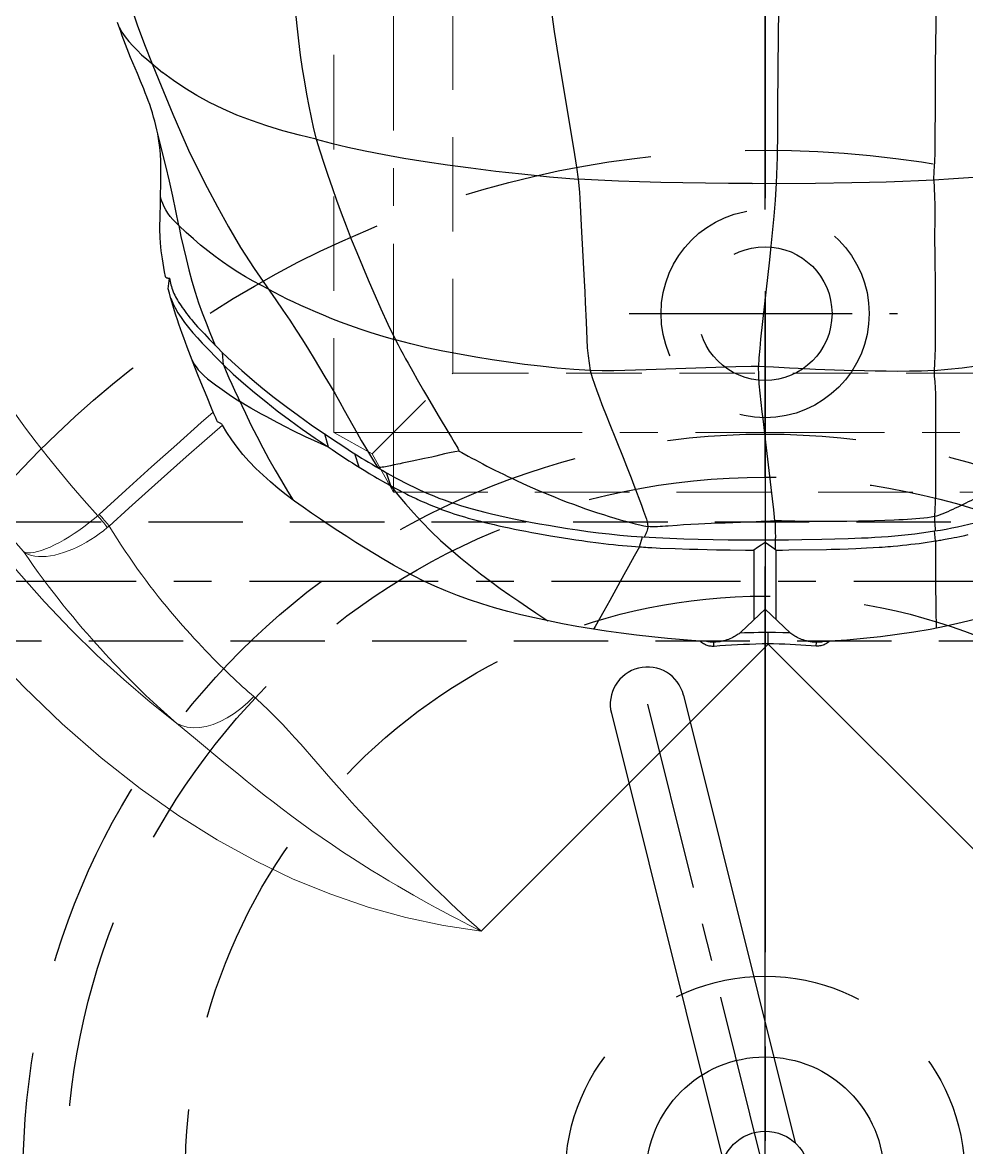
# Model space of a CAD drawing. Header units: inches. Extents: x 143011 to 144494, y -46023 to -44974.
# Drawn here: x 144105.7 to 144169.2, y -45274.5 to -45198.8 of the extents above; entities that cross this region are included whole.
import ezdxf

# ---------------------------------------------------------------- set-up
doc = ezdxf.new("R2010")
doc.units = ezdxf.units.IN
doc.header["$LTSCALE"] = 2
doc.header["$MEASUREMENT"] = 0
for name, pattern in [('ACAD_ISO08W100', [36, 24, -3, 6, -3]), ('CENTER', [50.8, 31.75, -6.35, 6.35, -6.35]), ('CENTER2', [1.125, 0.75, -0.125, 0.125, -0.125]), ('DASHED', [0.75, 0.5, -0.25]), ('HIDDEN', [9.525, 6.35, -3.175])]:
    doc.linetypes.add(name, pattern=pattern)
doc.layers.get('0').update_dxf_attribs({"linetype": 'CONTINUOUS'})
for name, color, linetype in [('CAV-COR', 1, 'CONTINUOUS'), ('CL', 1, 'ACAD_ISO08W100'), ('DEFAULT_1', 7, 'CENTER'), ('JIZUI', 7, 'CONTINUOUS'), ('Ru', 8, 'CONTINUOUS'), ('wr2', 41, 'DASHED')]:
    doc.layers.add(name, color=color, linetype=linetype)
doc.layers.add('WR', color=122, linetype='HIDDEN', lineweight=18)
doc.layers.add('枕位', color=75, linetype='CONTINUOUS', lineweight=15)

# ---------------------------------------------------------------- blocks, each defined once
blk = doc.blocks.new('20160719.171012')
at = {"linetype": 'HIDDEN'}
for centre, radius in [((0, -1.6), 69), ((0, 56.4), 7), ((0, 56.4), 4.5), ((0, -1.6), 49.9), ((0, -1.6), 47), ((0, -1.6), 39), ((0, -1.6), 13.435)]:
    blk.add_circle(centre, radius, dxfattribs=at)
at = {"layer": 'CL', "linetype": 'ACAD_ISO08W100'}
blk.add_line((0, -80.6), (0, 77.4), dxfattribs=at)
at = {"layer": 'JIZUI', "linetype": 'CENTER2', "ltscale": 10}
blk.add_line((-9.134, 56.4), (8.912, 56.4), dxfattribs=at)
at = {"layer": 'JIZUI'}
blk.add_circle((0, -1.6), 8, dxfattribs=at)
blk = doc.blocks.new('20160901.140739')
at = {"layer": 'wr2', "linetype": 'HIDDEN', "ltscale": 0.5}
for p, q in [((94.21, 6.559), (-39.79, 6.559)), ((90.21, -1.441), (-11.79, -1.441))]:
    blk.add_line(p, q, dxfattribs=at)
at = {"layer": 'wr2', "linetype": 'CENTER', "ltscale": 0.2}
blk.add_line((94.21, 2.559), (-45.79, 2.559), dxfattribs=at)
blk = doc.blocks.new('20160901.141157')
at = {"layer": 'WR', "linetype": 'HIDDEN', "ltscale": 0.5}
for p, q in [((0, 204), (-104, 204)), ((1.434, 201.434), (0, 204)), ((4, 200), (1.434, 201.434)), ((4, 200), (4, 15)), ((-4, 196), (-4, 15))]:
    blk.add_line(p, q, dxfattribs=at)
at = {"layer": 'WR', "linetype": 'HIDDEN', "ltscale": 0.4}
for p, q in [((0, 200), (0, 204)), ((1.434, 201.434), (-4, 196)), ((4, 200), (0, 200)), ((-4, 196), (-46, 196))]:
    blk.add_line(p, q, dxfattribs=at)
at = {"layer": 'WR', "linetype": 'CENTER', "ltscale": 0.2}
for q in [(-110, 200), (0, 0)]:
    blk.add_line((0, 200), q, dxfattribs=at)

msp = doc.modelspace()

# ---------------------------------------------------------------- linework, layer by layer
at = {"linetype": 'CENTER', "ltscale": 0.5}
msp.add_line((144155.661, -45026.419), (144155.661, -45526.419), dxfattribs=at)
at = {"layer": 'CAV-COR', "linetype": 'ByBlock'}
for p, q in [((144112.328, -45199.435), (144112.122, -45198.834)), ((144167.127, -45201.677), (144167.156, -45198.957)), ((144113.451, -45202.264), (144112.994, -45201.185)), ((144113.665, -45202.782), (144113.451, -45202.264)), ((144154.799, -45209.655), (144159.045, -45209.638)), ((144159.045, -45209.638), (144161.505, -45209.603)), ((144114.995, -45211.211), (144115.004, -45210.592)), ((144116.225, -45212.494), (144115.83, -45210.526)), ((144114.985, -45211.66), (144114.995, -45211.211)), ((144143.321, -45212.914), (144143.504, -45216.221)), ((144167.066, -45214.239), (144167.091, -45216.937)), ((144155.961, -45214.796), (144155.361, -45220.135)), ((144115.525, -45216.755), (144115.609, -45216.04)), ((144115.609, -45216.04), (144115.538, -45216.045)), ((144115.609, -45216.04), (144115.628, -45216.153)), ((144118.279, -45220.128), (144118.624, -45220.485)), ((144118.624, -45220.485), (144118.804, -45220.669)), ((144118.804, -45220.669), (144119.181, -45221.049)), ((144119.242, -45221.872), (144119.181, -45221.049)), ((144117.517, -45222.526), (144117.318, -45222.024)), ((144118.855, -45221.485), (144119.242, -45221.872)), ((144153.692, -45221.996), (144149.648, -45222.138)), ((144117.72, -45223.028), (144117.517, -45222.526)), ((144131.966, -45222.316), (144132.268, -45222.846)), ((144132.268, -45222.846), (144132.695, -45223.584)), ((144149.648, -45222.138), (144147.661, -45222.202)), ((144162.347, -45222.276), (144160.97, -45222.238)), ((144118.131, -45224.034), (144117.72, -45223.028)), ((144132.695, -45223.584), (144132.963, -45224.042)), ((144118.443, -45224.789), (144118.131, -45224.034)), ((144132.963, -45224.042), (144133.685, -45225.263)), ((144118.595, -45225.153), (144118.443, -45224.789)), ((144127.363, -45224.906), (144128.23, -45226.456)), ((144167.129, -45225.105), (144167.112, -45227.949)), ((144118.715, -45225.435), (144118.595, -45225.153)), ((144118.786, -45225.6), (144118.715, -45225.435)), ((144118.832, -45225.705), (144118.786, -45225.6)), ((144123.508, -45226.084), (144122.842, -45225.736)), ((144133.685, -45225.263), (144134.396, -45226.449)), ((144145.015, -45225.367), (144145.173, -45225.763)), ((144145.173, -45225.763), (144146.118, -45228.107)), ((144126.308, -45227.41), (144126.046, -45226.505)), ((144134.396, -45226.449), (144134.581, -45226.761)), ((144126.499, -45226.813), (144126.95, -45227.115)), ((144126.95, -45227.115), (144127.4, -45227.413)), ((144134.581, -45226.761), (144134.754, -45227.059)), ((144156.17, -45230.869), (144155.708, -45227.076)), ((144126.538, -45227.565), (144126.997, -45227.871)), ((144126.997, -45227.871), (144127.452, -45228.171)), ((144128.359, -45228.748), (144128.075, -45227.849)), ((144146.118, -45228.107), (144146.341, -45228.671)), ((144128.359, -45228.748), (144128.697, -45228.957)), ((144129.228, -45228.556), (144129.467, -45228.697)), ((144129.467, -45228.697), (144129.71, -45228.839)), ((144129.71, -45228.839), (144129.955, -45228.98)), ((144130.709, -45228.6), (144130.468, -45228.655)), ((144131.925, -45228.347), (144131.258, -45228.481)), ((144132.759, -45228.174), (144131.925, -45228.347)), ((144146.341, -45228.671), (144146.649, -45229.464)), ((144129.955, -45228.98), (144130.204, -45229.122)), ((144130.499, -45229.999), (144130.204, -45229.122)), ((144146.649, -45229.464), (144146.84, -45229.962)), ((144131.936, -45230.741), (144132.188, -45230.862)), ((144149.742, -45232.666), (144149.139, -45232.71)), ((144150.182, -45232.637), (144149.742, -45232.666)), ((144150.657, -45232.609), (144150.182, -45232.637)), ((144151.173, -45232.582), (144150.657, -45232.609)), ((144152.032, -45232.543), (144151.173, -45232.582)), ((144152.985, -45232.505), (144152.032, -45232.543)), ((144154.015, -45232.469), (144152.985, -45232.505)), ((144154.709, -45232.442), (144154.015, -45232.469)), ((144156.325, -45232.359), (144156.022, -45232.37)), ((144160.341, -45232.395), (144159.02, -45232.396)), ((144161.165, -45232.391), (144160.341, -45232.395)), ((144161.945, -45232.382), (144161.165, -45232.391)), ((144163.704, -45232.338), (144163.029, -45232.358)), ((144164.346, -45232.313), (144163.704, -45232.338)), ((144147.205, -45234.104), (144147.406, -45233.435)), ((144156.346, -45233.044), (144156.351, -45233.491)), ((144167.057, -45233.039), (144167.448, -45232.975)), ((144167.117, -45233.712), (144167.057, -45233.039)), ((144168.367, -45233.487), (144168.559, -45233.449)), ((144168.559, -45233.449), (144168.763, -45233.407)), ((144169.086, -45233.337), (144169.314, -45233.286)), ((144144.449, -45233.834), (144145.136, -45233.919)), ((144145.782, -45233.988), (144146.67, -45234.071)), ((144147.205, -45234.104), (144147.121, -45234.259)), ((144148.055, -45234.159), (144148.336, -45234.174)), ((144148.336, -45234.174), (144148.614, -45234.186)), ((144148.614, -45234.186), (144149.607, -45234.226)), ((144155.151, -45234.161), (144154.901, -45234.336)), ((144155.404, -45233.986), (144155.151, -45234.161)), ((144155.661, -45233.809), (144155.404, -45233.986)), ((144155.661, -45233.809), (144155.661, -45238.303)), ((144155.892, -45233.97), (144155.661, -45233.809)), ((144156.122, -45234.133), (144155.892, -45233.97)), ((144156.353, -45234.297), (144156.122, -45234.133)), ((144156.353, -45234.297), (144156.351, -45233.491)), ((144156.351, -45233.645), (144157.245, -45233.636)), ((144157.245, -45233.636), (144158.136, -45233.623)), ((144158.136, -45233.623), (144159.468, -45233.597)), ((144159.468, -45233.597), (144160.358, -45233.575)), ((144160.358, -45233.575), (144161.249, -45233.548)), ((144161.25, -45234.233), (144161.768, -45234.212)), ((144161.768, -45234.212), (144162.484, -45234.179)), ((144162.484, -45234.179), (144162.926, -45234.156)), ((144162.926, -45234.156), (144163.341, -45234.132)), ((144164.59, -45234.031), (144164.896, -45234)), ((144164.896, -45234), (144165.188, -45233.969)), ((144165.188, -45233.969), (144165.468, -45233.937)), ((144165.468, -45233.937), (144165.742, -45233.905)), ((144165.742, -45233.905), (144166.016, -45233.871)), ((144166.016, -45233.871), (144166.291, -45233.836)), ((144167.117, -45233.712), (144167.125, -45235.709)), ((144167.663, -45233.619), (144168.012, -45233.556)), ((144168.012, -45233.556), (144168.184, -45233.523)), ((144168.184, -45233.523), (144168.367, -45233.487)), ((144146.854, -45234.744), (144146.466, -45235.437)), ((144147.121, -45234.259), (144146.854, -45234.744)), ((144149.607, -45234.226), (144150.585, -45234.258)), ((144150.585, -45234.258), (144151.141, -45234.273)), ((144151.141, -45234.273), (144152.386, -45234.303)), ((144152.386, -45234.303), (144153.318, -45234.319)), ((144153.318, -45234.319), (144154.343, -45234.332)), ((144154.343, -45234.332), (144154.901, -45234.336)), ((144154.901, -45234.336), (144154.899, -45236.31)), ((144156.398, -45234.33), (144156.353, -45234.297)), ((144156.404, -45239.005), (144156.398, -45234.33)), ((144160.697, -45234.253), (144161.25, -45234.233)), ((144146.466, -45235.437), (144146.153, -45236.001)), ((144167.125, -45235.709), (144167.129, -45236.42)), ((144146.153, -45236.001), (144145.212, -45237.715)), ((144167.129, -45236.42), (144167.153, -45238.314)), ((144145.212, -45237.715), (144144.807, -45238.444)), ((144154.906, -45237.365), (144154.913, -45239.01)), ((144144.807, -45238.444), (144144.521, -45238.951)), ((144155.661, -45238.303), (144154.019, -45239.855)), ((144155.661, -45238.303), (144157.347, -45239.896)), ((144167.153, -45238.314), (144167.164, -45239.577)), ((144142.038, -45239.283), (144141.091, -45239.094)), ((144144.972, -45239.779), (144143.978, -45239.626)), ((144153.962, -45239.906), (144153.91, -45239.948)), ((144154.272, -45239.897), (144153.962, -45239.906)), ((144155.869, -45240.63), (144155.868, -45239.876)), ((144156.369, -45239.879), (144155.869, -45239.876)), ((144156.862, -45239.885), (144156.369, -45239.879)), ((144157.348, -45239.895), (144156.862, -45239.885)), ((144157.399, -45239.938), (144157.348, -45239.895)), ((144151.725, -45240.485), (144151.493, -45240.459)), ((144151.814, -45240.495), (144151.725, -45240.485)), ((144152.136, -45240.519), (144152.089, -45240.516)), ((144152.216, -45240.613), (144152.21, -45240.52)), ((144152.221, -45240.706), (144152.216, -45240.613)), ((144152.226, -45240.8), (144152.221, -45240.706)), ((144159.1, -45240.778), (144159.104, -45240.695)), ((144159.104, -45240.695), (144159.108, -45240.612)), ((144159.108, -45240.612), (144159.113, -45240.53))]:
    msp.add_line(p, q, dxfattribs=at)
for points in [[(144110.882, -45186.965), (144110.982, -45188.181), (144111.118, -45189.435), (144111.293, -45190.725), (144111.513, -45192.051), (144111.787, -45193.409), (144112.127, -45194.811), (144112.532, -45196.239), (144112.977, -45197.633), (144113.443, -45198.986), (144113.936, -45200.316), (144114.444, -45201.615)], [(144123.725, -45191.758), (144123.761, -45193.143), (144123.814, -45194.469), (144123.877, -45195.723), (144123.958, -45196.9), (144124.054, -45198.006), (144124.16, -45199.057), (144124.274, -45200.062), (144124.397, -45201.023), (144124.533, -45201.944), (144124.678, -45202.822), (144124.826, -45203.657), (144124.974, -45204.459), (144125.129, -45205.234), (144125.295, -45205.98), (144125.476, -45206.692)], [(144140.814, -45194.015), (144140.89, -45195.049), (144141.004, -45196.11), (144141.151, -45197.191), (144141.311, -45198.301), (144141.483, -45199.435), (144141.662, -45200.558), (144142.839, -45207.706)], [(144167.156, -45198.957), (144167.182, -45196.956), (144167.191, -45195.891), (144167.194, -45194.787)], [(144156.558, -45195.066), (144156.564, -45196.553), (144156.554, -45198.07), (144156.537, -45199.627), (144156.5, -45204.477)], [(144112.239, -45199.175), (144112.404, -45199.489), (144112.621, -45199.805), (144112.878, -45200.108), (144113.148, -45200.395), (144113.426, -45200.693), (144113.736, -45201.004), (144114.078, -45201.309), (144115.134, -45202.19)], [(144112.994, -45201.185), (144112.877, -45200.902), (144112.762, -45200.615), (144112.65, -45200.324), (144112.54, -45200.03), (144112.433, -45199.733), (144112.328, -45199.435)], [(144114.444, -45201.615), (144114.889, -45202.713), (144115.832, -45204.999)], [(144167.099, -45206.257), (144167.111, -45204.834), (144167.127, -45201.677)], [(144125.476, -45206.692), (144124.35, -45206.416), (144123.234, -45206.118), (144122.159, -45205.789), (144121.127, -45205.434), (144120.132, -45205.058), (144119.185, -45204.65), (144118.294, -45204.21), (144117.452, -45203.748), (144116.646, -45203.258), (144115.87, -45202.74), (144115.134, -45202.19)], [(144114.085, -45203.834), (144113.978, -45203.56), (144113.875, -45203.3), (144113.665, -45202.782)], [(144114.815, -45206.333), (144114.756, -45206.049), (144114.689, -45205.766), (144114.617, -45205.482), (144114.539, -45205.198), (144114.457, -45204.913), (144114.369, -45204.634), (144114.278, -45204.36), (144114.181, -45204.09), (144114.085, -45203.834)], [(144156.5, -45204.477), (144156.495, -45206.163), (144156.481, -45207.888), (144156.416, -45209.648)], [(144115.832, -45204.999), (144116.342, -45206.194), (144116.894, -45207.415), (144117.498, -45208.664), (144118.147, -45209.936), (144118.833, -45211.24), (144119.576, -45212.59), (144120.392, -45213.973), (144121.294, -45215.373), (144122.755, -45217.488)], [(144115.004, -45210.592), (144115.025, -45209.599), (144115.03, -45209.114), (144115.028, -45208.637), (144115.017, -45208.168), (144114.992, -45207.703), (144114.952, -45207.243), (144114.893, -45206.788), (144114.815, -45206.333)], [(144115.83, -45210.526), (144115.612, -45209.517), (144115.367, -45208.484), (144115.098, -45207.42), (144114.815, -45206.333)], [(144125.476, -45206.692), (144126.488, -45206.952), (144127.59, -45207.215), (144128.775, -45207.471), (144130.038, -45207.718), (144131.377, -45207.953), (144132.797, -45208.18), (144134.298, -45208.401), (144135.881, -45208.616), (144137.549, -45208.825), (144139.31, -45209.022), (144141.163, -45209.206), (144143.095, -45209.365)], [(144125.476, -45206.692), (144125.716, -45207.479), (144125.981, -45208.29), (144126.255, -45209.112), (144126.539, -45209.945), (144126.837, -45210.789), (144127.15, -45211.646), (144127.481, -45212.518), (144127.829, -45213.403), (144128.195, -45214.304), (144128.577, -45215.22), (144128.976, -45216.152), (144129.823, -45218.095)], [(144167.011, -45209.41), (144167.035, -45208.828), (144167.072, -45208.217), (144167.094, -45207.583), (144167.098, -45206.931), (144167.099, -45206.257)], [(144142.839, -45207.706), (144142.977, -45208.558), (144143.095, -45209.365)], [(144167.011, -45209.41), (144168.336, -45209.334), (144169.668, -45209.238), (144171.006, -45209.127), (144172.366, -45208.996), (144173.724, -45208.853), (144175.023, -45208.708), (144176.248, -45208.561), (144177.41, -45208.416), (144178.586, -45208.256)], [(144143.095, -45209.365), (144143.175, -45210.257), (144143.234, -45211.146), (144143.321, -45212.914)], [(144154.799, -45209.655), (144153.21, -45209.657), (144151.657, -45209.642), (144150.14, -45209.619), (144148.655, -45209.589), (144147.21, -45209.549), (144145.8, -45209.502), (144144.429, -45209.444), (144143.095, -45209.365)], [(144156.416, -45209.648), (144156.345, -45210.79), (144156.255, -45211.873)], [(144161.505, -45209.603), (144162.679, -45209.578), (144163.812, -45209.548), (144164.914, -45209.509), (144165.979, -45209.464), (144167.011, -45209.41)], [(144167.011, -45209.41), (144167.025, -45209.969), (144167.054, -45210.542), (144167.072, -45211.13), (144167.073, -45211.728), (144167.067, -45212.337), (144167.063, -45212.959), (144167.063, -45213.594), (144167.066, -45214.239)], [(144116.225, -45212.494), (144116.029, -45212.296), (144115.839, -45212.089), (144115.663, -45211.88), (144115.506, -45211.667), (144115.372, -45211.447), (144115.26, -45211.227), (144115.164, -45211.014), (144115.079, -45210.804), (144115.004, -45210.592)], [(144114.994, -45213.553), (144114.984, -45213.402), (144114.972, -45213.142), (144114.966, -45212.884), (144114.964, -45212.629), (144114.966, -45212.378), (144114.972, -45212.132), (144114.985, -45211.66)], [(144156.255, -45211.873), (144156.058, -45213.873), (144155.961, -45214.796)], [(144122.26, -45216.774), (144121.75, -45216.51), (144121.237, -45216.234), (144120.718, -45215.936), (144120.2, -45215.621), (144119.684, -45215.289), (144119.171, -45214.942), (144118.67, -45214.583), (144118.184, -45214.206), (144117.701, -45213.81), (144117.215, -45213.394), (144116.727, -45212.963), (144116.225, -45212.494)], [(144116.225, -45212.494), (144116.381, -45213.232), (144116.547, -45213.976), (144116.72, -45214.721), (144116.907, -45215.472), (144117.11, -45216.226), (144117.331, -45216.966), (144117.567, -45217.682), (144117.815, -45218.376), (144118.07, -45219.046), (144118.329, -45219.69), (144118.689, -45220.552)], [(144115.338, -45215.914), (144115.279, -45215.609), (144115.225, -45215.313), (144115.176, -45215.025), (144115.132, -45214.744), (144115.092, -45214.47), (144115.057, -45214.201), (144115.028, -45213.933), (144115.003, -45213.667), (144114.994, -45213.553)], [(144115.375, -45215.985), (144115.362, -45215.969), (144115.351, -45215.951), (144115.343, -45215.933), (144115.338, -45215.914)], [(144115.469, -45216.039), (144115.447, -45216.033), (144115.426, -45216.024), (144115.407, -45216.013), (144115.39, -45216), (144115.375, -45215.985)], [(144115.538, -45216.045), (144115.515, -45216.045), (144115.492, -45216.044), (144115.469, -45216.039)], [(144117.318, -45222.024), (144116.906, -45220.974), (144116.789, -45220.67), (144116.674, -45220.364), (144116.562, -45220.056), (144116.452, -45219.747), (144116.344, -45219.441), (144116.239, -45219.135), (144116.136, -45218.828), (144116.035, -45218.523), (144115.939, -45218.221), (144115.847, -45217.921), (144115.759, -45217.625), (144115.677, -45217.332), (144115.598, -45217.042), (144115.525, -45216.755)], [(144115.628, -45216.153), (144115.651, -45216.266), (144115.677, -45216.379), (144115.706, -45216.492), (144115.739, -45216.604), (144115.775, -45216.716), (144115.816, -45216.829), (144115.861, -45216.942)], [(144122.26, -45216.774), (144122.65, -45216.984), (144123.065, -45217.2), (144123.498, -45217.414), (144123.946, -45217.627), (144124.41, -45217.842), (144124.895, -45218.061), (144125.404, -45218.284), (144125.938, -45218.51), (144126.5, -45218.736), (144127.092, -45218.963), (144127.722, -45219.194), (144128.406, -45219.434), (144129.146, -45219.68), (144129.949, -45219.932), (144130.802, -45220.181)], [(144143.504, -45216.221), (144143.54, -45216.959), (144143.571, -45217.663)], [(144115.684, -45217.356), (144115.694, -45217.39), (144115.825, -45217.714), (144115.987, -45218.039), (144116.177, -45218.361), (144116.39, -45218.686), (144116.627, -45219.018), (144116.889, -45219.358), (144117.176, -45219.703), (144117.485, -45220.049), (144117.81, -45220.397), (144118.147, -45220.749), (144118.855, -45221.485)], [(144115.861, -45216.942), (144115.91, -45217.055), (144115.964, -45217.17)], [(144115.964, -45217.17), (144116.022, -45217.285), (144116.084, -45217.402), (144116.152, -45217.52), (144116.224, -45217.64), (144116.302, -45217.763), (144116.384, -45217.888), (144116.471, -45218.015), (144116.563, -45218.145), (144116.659, -45218.278), (144116.761, -45218.415), (144116.869, -45218.555), (144116.983, -45218.698), (144117.103, -45218.844), (144117.23, -45218.993), (144117.363, -45219.145), (144117.502, -45219.3), (144117.647, -45219.459), (144117.797, -45219.621), (144117.953, -45219.786), (144118.279, -45220.128)], [(144122.755, -45217.488), (144123.233, -45218.186), (144123.691, -45218.867), (144124.13, -45219.536), (144124.55, -45220.188), (144124.951, -45220.825), (144125.332, -45221.45)], [(144167.091, -45216.937), (144167.095, -45218.29), (144167.094, -45219.567)], [(144129.823, -45218.095), (144130.289, -45219.126), (144130.802, -45220.181)], [(144143.571, -45217.663), (144143.621, -45218.978), (144143.673, -45220.162)], [(144167.094, -45219.567), (144167.096, -45220.174), (144167.095, -45220.744), (144167.077, -45221.275), (144167.044, -45221.774), (144167.024, -45222.239)], [(144143.907, -45222.243), (144142.79, -45222.177), (144141.668, -45222.08), (144140.561, -45221.964), (144139.471, -45221.832), (144138.398, -45221.684), (144137.318, -45221.52), (144136.216, -45221.339), (144135.106, -45221.147), (144133.997, -45220.94), (144132.903, -45220.709), (144131.835, -45220.457), (144130.802, -45220.181)], [(144130.802, -45220.181), (144130.977, -45220.518), (144131.149, -45220.841), (144131.319, -45221.154), (144131.486, -45221.458), (144131.649, -45221.752), (144131.966, -45222.316)], [(144143.673, -45220.162), (144143.706, -45220.717), (144143.756, -45221.251), (144143.819, -45221.76), (144143.907, -45222.243)], [(144155.361, -45220.135), (144155.297, -45220.77), (144155.243, -45221.382), (144155.212, -45221.967)], [(144119.181, -45221.049), (144119.807, -45221.645), (144120.468, -45222.244), (144121.162, -45222.845), (144121.89, -45223.451), (144122.652, -45224.059), (144123.448, -45224.668), (144124.279, -45225.279), (144125.145, -45225.892), (144126.499, -45226.813)], [(144167.024, -45222.239), (144167.958, -45222.163), (144168.906, -45222.059), (144169.871, -45221.939), (144170.865, -45221.802), (144171.881, -45221.645), (144172.88, -45221.478), (144174.818, -45221.135)], [(144117.131, -45221.55), (144117.167, -45221.632), (144117.268, -45221.819), (144117.394, -45222.008), (144117.547, -45222.199), (144117.728, -45222.394), (144117.938, -45222.594), (144118.172, -45222.797), (144118.429, -45223.001), (144118.704, -45223.209), (144118.996, -45223.421), (144119.301, -45223.64), (144119.625, -45223.867), (144119.973, -45224.101), (144120.346, -45224.335)], [(144119.242, -45221.872), (144119.425, -45222.308), (144119.608, -45222.737), (144119.793, -45223.156), (144119.98, -45223.563)], [(144119.242, -45221.872), (144119.894, -45222.492), (144120.588, -45223.107), (144121.319, -45223.721), (144122.076, -45224.335), (144122.856, -45224.951), (144123.667, -45225.569), (144124.521, -45226.186), (144125.405, -45226.797), (144126.538, -45227.565)], [(144125.332, -45221.45), (144126.06, -45222.662), (144126.406, -45223.245), (144126.738, -45223.812), (144127.056, -45224.365), (144127.363, -45224.906)], [(144155.212, -45221.967), (144154.719, -45221.968), (144153.692, -45221.996)], [(144155.33, -45223.762), (144155.271, -45223.148), (144155.23, -45222.549), (144155.212, -45221.967)], [(144157.31, -45222.086), (144156.224, -45222.021), (144155.708, -45221.989), (144155.212, -45221.967)], [(144159.055, -45222.17), (144157.875, -45222.116), (144157.31, -45222.086)], [(144147.661, -45222.202), (144146.237, -45222.242), (144145.487, -45222.258), (144144.708, -45222.261), (144143.907, -45222.243)], [(144143.907, -45222.243), (144144.035, -45222.707), (144144.187, -45223.167), (144144.346, -45223.623), (144144.514, -45224.077), (144144.686, -45224.524), (144145.015, -45225.367)], [(144160.97, -45222.238), (144159.674, -45222.194), (144159.055, -45222.17)], [(144167.024, -45222.239), (144166.179, -45222.279), (144165.364, -45222.297), (144164.576, -45222.302), (144163.814, -45222.299), (144163.071, -45222.29), (144162.347, -45222.276)], [(144167.024, -45222.239), (144167.041, -45222.621), (144167.073, -45223.011), (144167.099, -45223.411), (144167.114, -45223.821)], [(144119.98, -45223.563), (144120.716, -45225.12), (144121.088, -45225.898), (144121.474, -45226.672), (144121.876, -45227.443), (144122.291, -45228.204), (144122.71, -45228.942), (144123.129, -45229.658), (144123.55, -45230.356), (144123.928, -45230.961)], [(144122.842, -45225.736), (144122.148, -45225.367), (144121.791, -45225.175), (144121.43, -45224.976), (144121.068, -45224.77), (144120.707, -45224.556), (144120.346, -45224.335)], [(144155.708, -45227.076), (144155.543, -45225.684), (144155.469, -45225.026), (144155.33, -45223.762)], [(144167.114, -45223.821), (144167.127, -45224.669), (144167.129, -45225.105)], [(144119.163, -45225.92), (144119.143, -45225.89), (144119.118, -45225.862), (144119.09, -45225.835), (144119.056, -45225.809), (144119.019, -45225.786), (144118.978, -45225.763), (144118.933, -45225.742), (144118.884, -45225.723), (144118.832, -45225.705)], [(144124.024, -45231.033), (144123.465, -45230.614), (144122.925, -45230.185), (144122.402, -45229.745), (144121.897, -45229.296), (144121.418, -45228.837), (144120.968, -45228.368), (144120.545, -45227.89), (144120.152, -45227.406), (144119.792, -45226.917), (144119.462, -45226.421), (144119.163, -45225.92)], [(144126.308, -45227.41), (144125.114, -45226.866), (144124.8, -45226.721), (144124.481, -45226.57), (144124.159, -45226.413), (144123.834, -45226.251), (144123.508, -45226.084)], [(144128.23, -45226.456), (144128.506, -45226.944), (144128.781, -45227.418), (144129.054, -45227.878), (144129.325, -45228.321), (144129.599, -45228.746)], [(144134.754, -45227.059), (144134.991, -45227.474), (144135.053, -45227.583), (144135.097, -45227.661)], [(144127.4, -45227.413), (144127.625, -45227.56), (144127.85, -45227.705), (144128.075, -45227.849)], [(144128.075, -45227.849), (144128.3, -45227.99), (144128.527, -45228.132), (144128.758, -45228.273)], [(144134.107, -45227.857), (144133.52, -45228.001), (144133.252, -45228.065), (144132.999, -45228.123), (144132.759, -45228.174)], [(144135.097, -45227.661), (144134.794, -45227.714), (144134.434, -45227.781), (144134.107, -45227.857)], [(144135.097, -45227.661), (144135.263, -45227.757), (144135.694, -45227.999)], [(144135.694, -45227.999), (144135.934, -45228.131), (144136.178, -45228.263), (144136.429, -45228.397), (144136.688, -45228.533), (144136.953, -45228.67), (144137.223, -45228.807), (144137.497, -45228.945), (144137.777, -45229.085), (144138.065, -45229.227), (144138.363, -45229.371), (144138.67, -45229.517), (144138.989, -45229.667), (144139.32, -45229.819), (144139.663, -45229.974), (144140.017, -45230.132), (144140.385, -45230.292), (144140.765, -45230.454), (144141.153, -45230.615), (144141.549, -45230.776), (144141.953, -45230.936), (144142.359, -45231.092), (144142.769, -45231.246), (144143.182, -45231.395), (144143.591, -45231.539), (144143.998, -45231.678), (144144.4, -45231.812), (144144.794, -45231.939), (144145.179, -45232.062), (144145.556, -45232.179), (144145.92, -45232.288), (144146.273, -45232.389), (144146.613, -45232.48), (144146.934, -45232.563), (144147.234, -45232.636), (144147.513, -45232.695), (144147.771, -45232.738)], [(144167.112, -45227.949), (144167.112, -45228.473), (144167.12, -45229.539)], [(144127.452, -45228.171), (144127.679, -45228.318), (144127.906, -45228.464), (144128.133, -45228.607), (144128.359, -45228.748)], [(144128.758, -45228.273), (144128.991, -45228.414), (144129.228, -45228.556)], [(144129.599, -45228.746), (144129.521, -45228.728), (144129.519, -45228.727)], [(144130.468, -45228.655), (144130.354, -45228.68), (144130.241, -45228.702), (144130.132, -45228.721), (144130.024, -45228.737), (144129.92, -45228.751), (144129.816, -45228.76), (144129.711, -45228.761), (144129.599, -45228.746)], [(144131.258, -45228.481), (144131.11, -45228.512), (144130.97, -45228.543), (144130.709, -45228.6)], [(144128.697, -45228.957), (144128.87, -45229.061), (144129.045, -45229.167), (144129.403, -45229.378)], [(144129.403, -45229.378), (144129.583, -45229.483), (144130.135, -45229.798)], [(144130.204, -45229.122), (144130.501, -45229.289), (144130.803, -45229.455), (144131.109, -45229.618), (144131.419, -45229.78), (144131.733, -45229.94), (144132.051, -45230.096), (144132.374, -45230.249), (144132.702, -45230.4), (144133.036, -45230.545), (144133.375, -45230.686), (144133.719, -45230.822), (144134.07, -45230.953), (144134.429, -45231.078), (144134.795, -45231.199), (144135.173, -45231.317), (144135.562, -45231.433), (144135.964, -45231.547), (144136.383, -45231.659), (144136.819, -45231.771), (144137.272, -45231.882), (144137.747, -45231.993), (144138.247, -45232.104), (144138.77, -45232.216), (144139.316, -45232.327), (144139.886, -45232.439), (144140.48, -45232.55), (144141.094, -45232.658), (144141.727, -45232.765), (144142.381, -45232.87), (144143.052, -45232.97), (144143.741, -45233.066), (144144.447, -45233.157), (144145.167, -45233.24), (144145.9, -45233.313), (144146.646, -45233.378), (144147.406, -45233.435)], [(144167.12, -45229.539), (144167.122, -45230.079), (144167.117, -45230.603), (144167.099, -45231.109), (144167.069, -45231.601), (144167.052, -45232.075)], [(144130.135, -45229.798), (144130.318, -45229.901), (144130.499, -45229.999)], [(144130.499, -45229.999), (144130.973, -45230.604), (144131.481, -45231.213), (144132.022, -45231.826), (144132.599, -45232.444), (144133.208, -45233.064), (144133.842, -45233.673), (144134.5, -45234.268), (144135.178, -45234.846), (144135.856, -45235.395), (144136.53, -45235.919), (144137.201, -45236.423), (144137.854, -45236.9), (144138.484, -45237.347), (144139.091, -45237.769), (144139.674, -45238.166), (144140.233, -45238.541), (144141.059, -45239.087)], [(144130.499, -45229.999), (144130.618, -45230.066), (144130.735, -45230.129)], [(144130.735, -45230.129), (144131.088, -45230.316), (144131.208, -45230.379), (144131.327, -45230.44), (144131.569, -45230.562)], [(144146.84, -45229.962), (144147.346, -45231.303), (144147.42, -45231.503), (144147.49, -45231.697)], [(144141.091, -45239.094), (144140.159, -45238.893), (144139.246, -45238.678), (144138.351, -45238.449), (144137.473, -45238.207), (144136.619, -45237.949), (144135.79, -45237.674), (144134.983, -45237.383), (144134.202, -45237.077), (144133.448, -45236.753), (144132.719, -45236.414), (144132.013, -45236.064), (144131.329, -45235.704), (144130.668, -45235.334), (144130.02, -45234.959), (144129.384, -45234.578), (144128.762, -45234.193), (144128.148, -45233.805), (144127.54, -45233.418), (144126.939, -45233.029), (144126.344, -45232.638), (144125.752, -45232.244), (144125.167, -45231.848), (144124.591, -45231.445), (144124.024, -45231.033)], [(144131.569, -45230.562), (144131.69, -45230.622), (144131.936, -45230.741)], [(144132.188, -45230.862), (144132.319, -45230.924), (144132.453, -45230.986), (144132.59, -45231.048), (144132.733, -45231.112), (144132.881, -45231.177), (144133.033, -45231.242), (144133.193, -45231.309), (144133.359, -45231.377), (144133.532, -45231.446), (144133.712, -45231.516), (144133.901, -45231.587), (144134.097, -45231.658), (144134.301, -45231.73), (144134.513, -45231.803), (144134.734, -45231.876), (144134.963, -45231.949), (144135.2, -45232.022), (144135.446, -45232.094), (144135.701, -45232.167), (144135.965, -45232.24), (144136.238, -45232.313), (144136.521, -45232.386), (144136.815, -45232.46), (144137.119, -45232.534), (144137.434, -45232.609), (144137.761, -45232.685), (144138.099, -45232.76), (144138.448, -45232.836), (144138.807, -45232.912), (144139.177, -45232.986), (144139.562, -45233.062), (144139.965, -45233.138), (144140.383, -45233.214), (144141.238, -45233.364)], [(144156.325, -45232.359), (144156.258, -45231.618), (144156.17, -45230.869)], [(144170.256, -45230.594), (144169.807, -45230.835), (144169.649, -45230.919), (144169.487, -45231.003), (144169.321, -45231.089), (144169.151, -45231.176), (144168.978, -45231.263), (144168.802, -45231.348), (144168.625, -45231.433), (144168.45, -45231.515), (144168.276, -45231.594), (144168.106, -45231.672), (144167.941, -45231.745), (144167.78, -45231.814), (144167.622, -45231.879), (144167.471, -45231.94), (144167.325, -45231.995), (144167.185, -45232.04), (144167.052, -45232.075)], [(144167.448, -45232.975), (144167.838, -45232.907), (144168.225, -45232.834), (144168.61, -45232.757), (144168.992, -45232.676), (144169.372, -45232.591), (144169.75, -45232.503), (144170.125, -45232.412), (144170.497, -45232.318), (144170.867, -45232.221), (144171.233, -45232.122), (144171.597, -45232.019), (144171.957, -45231.914), (144172.315, -45231.807), (144172.67, -45231.697), (144173.023, -45231.586), (144173.373, -45231.472), (144173.722, -45231.357), (144174.07, -45231.241), (144174.416, -45231.123), (144174.761, -45231.003), (144175.105, -45230.883), (144175.448, -45230.76)], [(144147.49, -45231.697), (144147.62, -45232.067), (144147.679, -45232.244), (144147.728, -45232.415), (144147.76, -45232.58), (144147.771, -45232.738)], [(144149.139, -45232.71), (144148.953, -45232.723), (144148.771, -45232.734), (144148.594, -45232.743), (144148.423, -45232.75), (144148.255, -45232.756), (144148.089, -45232.758), (144147.928, -45232.753), (144147.771, -45232.738)], [(144156.022, -45232.37), (144155.389, -45232.409), (144155.054, -45232.426), (144154.709, -45232.442)], [(144156.325, -45232.359), (144156.335, -45232.589), (144156.342, -45232.817), (144156.346, -45233.044)], [(144159.02, -45232.396), (144158.111, -45232.391), (144157.657, -45232.385), (144157.21, -45232.375), (144156.766, -45232.363), (144156.325, -45232.359)], [(144163.029, -45232.358), (144162.317, -45232.375), (144161.945, -45232.382)], [(144167.052, -45232.075), (144166.82, -45232.119), (144166.58, -45232.153), (144166.331, -45232.18), (144166.074, -45232.206), (144165.808, -45232.229), (144165.533, -45232.25), (144165.248, -45232.269), (144164.955, -45232.285), (144164.654, -45232.3), (144164.346, -45232.313)], [(144167.052, -45232.075), (144167.055, -45232.254), (144167.062, -45232.43), (144167.071, -45232.603)], [(144167.071, -45232.603), (144167.091, -45232.943), (144167.095, -45233.033)], [(144141.238, -45233.364), (144141.676, -45233.437), (144142.106, -45233.507), (144142.525, -45233.571), (144142.935, -45233.632), (144143.334, -45233.689), (144143.718, -45233.74), (144144.449, -45233.834)], [(144147.406, -45233.435), (144148.314, -45233.482), (144149.244, -45233.524), (144150.195, -45233.559), (144151.168, -45233.589), (144152.163, -45233.611), (144153.178, -45233.629), (144154.215, -45233.64), (144155.272, -45233.645), (144156.351, -45233.645)], [(144147.771, -45232.738), (144147.766, -45232.82), (144147.752, -45232.903), (144147.73, -45232.987), (144147.703, -45233.071), (144147.669, -45233.157), (144147.632, -45233.243), (144147.592, -45233.33), (144147.551, -45233.419), (144147.541, -45233.442)], [(144161.249, -45233.548), (144161.697, -45233.531), (144162.145, -45233.511), (144162.595, -45233.49), (144163.045, -45233.464), (144163.495, -45233.435), (144163.945, -45233.403), (144164.395, -45233.365), (144164.843, -45233.322), (144165.29, -45233.275), (144165.736, -45233.223), (144166.178, -45233.166), (144166.619, -45233.105), (144167.057, -45233.039)], [(144168.763, -45233.407), (144168.868, -45233.384), (144169.086, -45233.337)], [(144145.136, -45233.919), (144145.464, -45233.956), (144145.782, -45233.988)], [(144146.67, -45234.071), (144146.943, -45234.091), (144147.205, -45234.104)], [(144147.205, -45234.104), (144147.346, -45234.117), (144147.487, -45234.126), (144147.63, -45234.134), (144147.772, -45234.141), (144148.055, -45234.159)], [(144163.341, -45234.132), (144163.538, -45234.119), (144163.729, -45234.105), (144163.914, -45234.091), (144164.092, -45234.076), (144164.264, -45234.062), (144164.59, -45234.031)], [(144166.291, -45233.836), (144166.429, -45233.816), (144166.567, -45233.795)], [(144166.567, -45233.795), (144166.843, -45233.757), (144166.98, -45233.736), (144167.117, -45233.712)], [(144167.117, -45233.712), (144167.208, -45233.699), (144167.299, -45233.684), (144167.39, -45233.667), (144167.481, -45233.651), (144167.573, -45233.635), (144167.663, -45233.619)], [(144156.398, -45234.33), (144156.839, -45234.323), (144157.264, -45234.318), (144159.796, -45234.277)], [(144159.796, -45234.277), (144160.108, -45234.27), (144160.697, -45234.253)], [(144154.899, -45236.31), (144154.902, -45236.834), (144154.906, -45237.365)], [(144173.937, -45237.787), (144172.97, -45238.096), (144171.984, -45238.395), (144170.979, -45238.684), (144169.955, -45238.954), (144168.909, -45239.207), (144167.843, -45239.443)], [(144143.978, -45239.626), (144143, -45239.461), (144142.038, -45239.283)], [(144144.521, -45238.951), (144144.23, -45239.463), (144144.12, -45239.648)], [(144167.843, -45239.443), (144166.761, -45239.657), (144165.661, -45239.846), (144164.544, -45240.013), (144163.419, -45240.158), (144162.288, -45240.281), (144161.148, -45240.382), (144159.999, -45240.461)], [(144151.279, -45240.441), (144150.185, -45240.363), (144149.108, -45240.272), (144148.048, -45240.168), (144147.006, -45240.051), (144145.981, -45239.921), (144144.972, -45239.779)], [(144153.647, -45240.122), (144153.568, -45240.166), (144153.483, -45240.209), (144153.394, -45240.251), (144153.299, -45240.292), (144153.2, -45240.331), (144153.096, -45240.369), (144152.986, -45240.403), (144152.871, -45240.435), (144152.751, -45240.463), (144152.625, -45240.486), (144152.492, -45240.504), (144152.354, -45240.516), (144152.21, -45240.52)], [(144153.91, -45239.948), (144153.853, -45239.991), (144153.79, -45240.034), (144153.721, -45240.078), (144153.647, -45240.122)], [(144153.962, -45239.906), (144153.972, -45239.898), (144153.981, -45239.889), (144153.991, -45239.881), (144154, -45239.873), (144154.01, -45239.864), (144154.019, -45239.855)], [(144155.869, -45239.876), (144155.544, -45239.878), (144155.221, -45239.88), (144154.902, -45239.884), (144154.586, -45239.89), (144154.272, -45239.897)], [(144157.348, -45239.895), (144157.34, -45239.889), (144157.333, -45239.882), (144157.325, -45239.875), (144157.318, -45239.869), (144157.311, -45239.862)], [(144157.662, -45240.116), (144157.588, -45240.071), (144157.52, -45240.026), (144157.457, -45239.981), (144157.399, -45239.938)], [(144159.113, -45240.53), (144158.969, -45240.524), (144158.83, -45240.512), (144158.697, -45240.493), (144158.569, -45240.469), (144158.447, -45240.439), (144158.33, -45240.406), (144158.218, -45240.37), (144158.112, -45240.331), (144158.012, -45240.29), (144157.917, -45240.248), (144157.827, -45240.205), (144157.742, -45240.16), (144157.662, -45240.116)], [(144152.226, -45240.8), (144152.163, -45240.803), (144152.099, -45240.802), (144152.035, -45240.798), (144151.97, -45240.79), (144151.905, -45240.779), (144151.84, -45240.764), (144151.774, -45240.744), (144151.709, -45240.721), (144151.644, -45240.693), (144151.58, -45240.661), (144151.517, -45240.625), (144151.455, -45240.585), (144151.395, -45240.541), (144151.336, -45240.493), (144151.279, -45240.441)], [(144151.493, -45240.459), (144151.442, -45240.454), (144151.39, -45240.449), (144151.335, -45240.445), (144151.279, -45240.441)], [(144152.089, -45240.516), (144152.043, -45240.514), (144151.996, -45240.511), (144151.95, -45240.507), (144151.904, -45240.503), (144151.859, -45240.499), (144151.814, -45240.495)], [(144152.21, -45240.52), (144152.198, -45240.52), (144152.185, -45240.52), (144152.173, -45240.52), (144152.161, -45240.52), (144152.149, -45240.519), (144152.136, -45240.519)], [(144155.893, -45240.629), (144155.458, -45240.64), (144155.03, -45240.652), (144154.61, -45240.667), (144154.198, -45240.685), (144153.795, -45240.704), (144153.396, -45240.726), (144153.001, -45240.749), (144152.611, -45240.773), (144152.226, -45240.8)], [(144159.1, -45240.778), (144158.757, -45240.755), (144158.41, -45240.733), (144158.058, -45240.713), (144157.704, -45240.695), (144157.346, -45240.678), (144156.982, -45240.663), (144156.609, -45240.65), (144156.229, -45240.638), (144155.842, -45240.629)], [(144159.999, -45240.461), (144159.929, -45240.519), (144159.857, -45240.571), (144159.784, -45240.617), (144159.71, -45240.657), (144159.633, -45240.692), (144159.556, -45240.721), (144159.48, -45240.743), (144159.403, -45240.761), (144159.326, -45240.773), (144159.25, -45240.78), (144159.175, -45240.782), (144159.1, -45240.778)], [(144159.196, -45240.528), (144159.182, -45240.529), (144159.169, -45240.529), (144159.155, -45240.53), (144159.141, -45240.53), (144159.127, -45240.53), (144159.113, -45240.53)], [(144159.766, -45240.481), (144159.553, -45240.502), (144159.501, -45240.507), (144159.45, -45240.512), (144159.399, -45240.516), (144159.349, -45240.52), (144159.298, -45240.523), (144159.247, -45240.526), (144159.196, -45240.528)], [(144159.999, -45240.461), (144159.939, -45240.466), (144159.88, -45240.47), (144159.822, -45240.475), (144159.766, -45240.481)]]:
    msp.add_lwpolyline(points, dxfattribs=at)
at = {"layer": 'DEFAULT_1', "color": 2, "linetype": 'CENTER', "ltscale": 0.5}
msp.add_line((144155.661, -45115.398), (144155.661, -45246.267), dxfattribs=at)
at = {"layer": 'Ru', "linetype": 'CENTER', "ltscale": 0.2}
msp.add_line((144147.75, -45244.689), (144163.572, -45308.149), dxfattribs=at)
at = {"layer": 'Ru', "linetype": 'Continuous', "ltscale": 0.5}
for p, q in [((144150.176, -45244.084), (144157.686, -45274.205)), ((144145.324, -45245.294), (144152.834, -45275.415))]:
    msp.add_line(p, q, dxfattribs=at)
msp.add_circle((144155.661, -45276.419), 3, dxfattribs=at)
msp.add_arc((144147.75, -45244.689), 2.5, 14, 194, dxfattribs=at)
at = {"layer": '枕位', "linetype": 'ByBlock'}
for p, q in [((144114.407, -45228.729), (144116.099, -45227.213)), ((144112.668, -45230.3), (144114.407, -45228.729)), ((144110.88, -45231.927), (144112.668, -45230.3)), ((144110.848, -45231.956), (144110.88, -45231.927)), ((144110.784, -45232.012), (144110.816, -45231.984)), ((144110.816, -45231.984), (144110.848, -45231.956)), ((144136.561, -45259.961), (144155.868, -45240.655)), ((144155.868, -45240.655), (144175.128, -45259.915)), ((144116.086, -45245.977), (144117.353, -45247.018)), ((144117.353, -45247.018), (144119.128, -45248.491)), ((144124.43, -45247.391), (144126.455, -45249.709)), ((144119.128, -45248.491), (144120.264, -45249.427)), ((144126.455, -45249.709), (144127.389, -45250.758))]:
    msp.add_line(p, q, dxfattribs=at)
for points in [[(144092.074, -45216.152), (144093.22, -45218.398), (144094.468, -45220.636), (144095.816, -45222.869), (144097.267, -45225.109), (144098.808, -45227.347), (144100.406, -45229.545), (144102.052, -45231.703), (144103.746, -45233.817), (144105.467, -45235.852), (144107.211, -45237.799), (144108.978, -45239.656), (144110.753, -45241.405), (144112.529, -45243.04), (144114.308, -45244.564), (144116.086, -45245.977)], [(144102.797, -45221.479), (144103.378, -45222.417), (144103.98, -45223.352), (144104.605, -45224.274), (144105.25, -45225.187), (144105.93, -45226.115), (144106.644, -45227.058), (144107.39, -45228.008), (144108.176, -45228.98), (144109.006, -45229.978), (144109.876, -45230.99), (144110.784, -45232.012)], [(144116.099, -45227.213), (144117.743, -45225.751), (144118.548, -45225.041)], [(144099.15, -45226.228), (144099.682, -45226.933), (144100.237, -45227.661), (144100.813, -45228.409), (144101.421, -45229.188), (144102.065, -45230), (144102.743, -45230.841), (144103.453, -45231.706), (144104.196, -45232.592), (144104.973, -45233.5), (144105.785, -45234.426)], [(144111.549, -45232.705), (144112.884, -45231.497), (144114.192, -45230.319), (144115.474, -45229.173), (144116.73, -45228.057), (144117.96, -45226.973), (144119.163, -45225.92)], [(144110.88, -45231.927), (144110.967, -45232.02), (144111.054, -45232.116), (144111.139, -45232.212), (144111.222, -45232.306), (144111.3, -45232.398), (144111.374, -45232.485), (144111.44, -45232.566), (144111.499, -45232.64), (144111.549, -45232.705)], [(144105.785, -45234.426), (144105.917, -45234.482), (144106.078, -45234.508), (144106.267, -45234.506), (144106.485, -45234.479), (144106.729, -45234.427), (144106.994, -45234.348), (144107.276, -45234.246), (144107.574, -45234.122), (144107.884, -45233.976), (144108.203, -45233.811), (144108.529, -45233.629), (144108.858, -45233.431), (144109.187, -45233.22), (144109.515, -45232.997), (144109.841, -45232.763), (144110.162, -45232.52), (144110.477, -45232.269), (144110.784, -45232.012)], [(144110.784, -45232.012), (144110.867, -45232.109), (144110.95, -45232.207), (144111.032, -45232.305), (144111.112, -45232.402), (144111.187, -45232.496), (144111.258, -45232.585), (144111.322, -45232.668), (144111.379, -45232.744), (144111.427, -45232.81)], [(144111.427, -45232.811), (144111.447, -45232.793), (144111.468, -45232.776), (144111.488, -45232.758), (144111.508, -45232.741), (144111.528, -45232.723), (144111.549, -45232.705)], [(144111.549, -45232.705), (144111.818, -45233.142), (144112.09, -45233.572), (144112.364, -45233.994), (144112.637, -45234.407), (144112.911, -45234.812), (144113.186, -45235.209), (144113.461, -45235.599), (144113.737, -45235.98), (144114.013, -45236.356), (144114.292, -45236.725), (144114.57, -45237.087), (144114.849, -45237.441), (144115.126, -45237.788), (144115.402, -45238.126), (144115.676, -45238.457), (144115.948, -45238.779), (144116.218, -45239.092), (144116.485, -45239.398), (144116.749, -45239.696), (144117.011, -45239.986), (144117.27, -45240.27), (144117.527, -45240.546), (144117.781, -45240.816), (144118.032, -45241.079), (144118.281, -45241.337), (144118.526, -45241.588), (144118.767, -45241.831), (144119.004, -45242.068), (144119.237, -45242.297), (144119.464, -45242.519), (144119.686, -45242.732), (144119.903, -45242.938), (144120.115, -45243.137), (144120.321, -45243.329), (144120.522, -45243.513), (144120.717, -45243.69), (144120.907, -45243.86), (144121.091, -45244.022), (144121.269, -45244.178)], [(144105.785, -45234.426), (144105.942, -45234.533), (144106.123, -45234.62), (144106.325, -45234.688), (144106.548, -45234.734), (144106.788, -45234.759), (144107.044, -45234.764), (144107.314, -45234.748), (144107.596, -45234.712), (144107.887, -45234.657), (144108.186, -45234.583), (144108.489, -45234.491), (144108.795, -45234.382), (144109.103, -45234.257), (144109.41, -45234.118), (144109.715, -45233.964), (144110.016, -45233.798), (144110.312, -45233.621), (144110.602, -45233.432), (144110.886, -45233.234), (144111.161, -45233.026), (144111.427, -45232.811)], [(144105.785, -45234.426), (144106.116, -45234.9), (144106.447, -45235.366), (144106.779, -45235.825), (144107.112, -45236.276), (144107.446, -45236.719), (144107.779, -45237.153), (144108.112, -45237.58), (144108.444, -45237.997), (144108.774, -45238.405), (144109.101, -45238.803), (144109.426, -45239.191), (144109.746, -45239.568), (144110.062, -45239.935), (144110.374, -45240.29), (144110.681, -45240.636), (144110.984, -45240.972), (144111.282, -45241.298), (144111.576, -45241.614), (144111.865, -45241.923), (144112.151, -45242.222), (144112.432, -45242.513), (144112.708, -45242.796), (144112.98, -45243.071), (144113.248, -45243.339), (144113.511, -45243.598), (144113.77, -45243.851), (144114.024, -45244.096), (144114.274, -45244.334), (144114.519, -45244.564), (144114.759, -45244.788), (144114.994, -45245.004), (144115.223, -45245.213), (144115.448, -45245.415), (144115.666, -45245.609), (144115.879, -45245.797), (144116.086, -45245.977)], [(144103.264, -45240.864), (144105.81, -45243.534), (144108.393, -45246.006), (144111.013, -45248.293), (144113.627, -45250.362), (144116.226, -45252.196), (144118.819, -45253.812), (144121.391, -45255.233), (144123.931, -45256.453), (144126.451, -45257.477), (144128.972, -45258.336), (144131.501, -45259.042), (144134.031, -45259.584), (144136.561, -45259.961)], [(144121.269, -45244.178), (144120.854, -45244.597), (144120.415, -45244.98), (144119.957, -45245.321), (144119.488, -45245.617), (144119.013, -45245.862), (144118.54, -45246.053), (144118.075, -45246.187), (144117.624, -45246.264), (144117.194, -45246.281), (144116.79, -45246.238), (144116.42, -45246.136), (144116.086, -45245.977)], [(144121.269, -45244.178), (144121.791, -45244.653), (144122.289, -45245.122), (144122.762, -45245.586), (144123.205, -45246.044), (144123.624, -45246.496), (144124.032, -45246.946), (144124.43, -45247.391)], [(144120.264, -45249.427), (144120.826, -45249.884), (144121.398, -45250.343), (144121.981, -45250.804), (144122.575, -45251.267), (144123.191, -45251.738), (144123.84, -45252.224), (144124.512, -45252.716), (144125.191, -45253.203), (144125.877, -45253.685), (144126.571, -45254.159), (144127.251, -45254.613), (144127.909, -45255.044), (144128.553, -45255.455), (144129.178, -45255.847), (144129.783, -45256.219), (144130.368, -45256.573), (144130.937, -45256.911), (144131.489, -45257.233), (144132.022, -45257.54), (144132.541, -45257.833), (144133.043, -45258.114), (144133.53, -45258.381), (144134.002, -45258.637), (144134.46, -45258.882), (144134.904, -45259.117), (144135.336, -45259.341), (144135.756, -45259.557), (144136.165, -45259.763), (144136.561, -45259.961)], [(144127.389, -45250.758), (144127.875, -45251.296), (144128.371, -45251.838), (144128.877, -45252.384), (144129.376, -45252.917), (144129.865, -45253.432), (144130.346, -45253.933), (144130.816, -45254.419), (144131.274, -45254.887), (144132.155, -45255.776)], [(144132.155, -45255.776), (144132.578, -45256.198), (144133.39, -45256.997)], [(144133.39, -45256.997), (144133.781, -45257.376), (144134.16, -45257.741), (144134.53, -45258.094), (144134.89, -45258.434), (144135.241, -45258.762), (144135.583, -45259.078), (144135.917, -45259.384), (144136.243, -45259.678), (144136.561, -45259.961)]]:
    msp.add_lwpolyline(points, dxfattribs=at)

# ---------------------------------------------------------------- block references
at = {"linetype": 'ByBlock'}
msp.add_blockref('20160719.171012', (144155.661, -45274.819), dxfattribs=at)
at = {"layer": 'WR', "linetype": 'ByBlock', "rotation": 180}
msp.add_blockref('20160901.141157', (144130.661, -45026.419), dxfattribs=at)
at = {"layer": 'wr2', "linetype": 'ByBlock', "rotation": 180}
msp.add_blockref('20160901.140739', (144194.871, -45233.86), dxfattribs=at)

doc.saveas('drawing.dxf')
